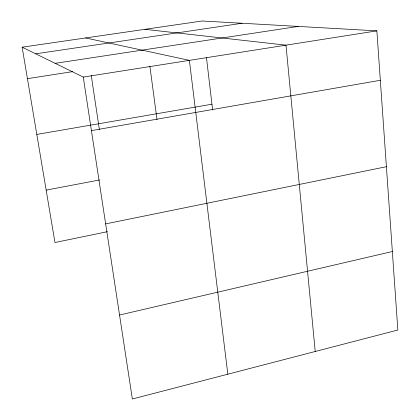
<?xml version="1.0" encoding="UTF-8"?>
<svg xmlns="http://www.w3.org/2000/svg" width="420" height="420" viewBox="0 0 420 420"><rect width="100%" height="100%" fill="white"/><g stroke="black" fill="none" stroke-linecap="round" stroke-linejoin="round"><path stroke-width="0.63" d="M119.548 315.026L392.348 251.522M107.452 231.683L54.968 242.508L22.145 47.192L202.157 21L376.866 30.86L397.856 330.015L132.352 399L83.26 77.065L22.145 47.192M105.651 223.897L386.395 166.709M46.158 190.108L99.65 179.954M91.423 130.604L380.331 80.278M36.803 134.426L211.953 104.213M83.26 77.065L376.866 30.86M27.431 78.656L72.776 71.615M55.172 63.336L298.237 26.423M35.705 53.823L242.104 23.252M144.947 29.326L285.989 45.16L315.221 351.488M85.617 37.958L189.383 60.365L227.824 374.194M91.235 75.358L99.377 129.586M149.877 66.218L157.007 119.611M206.451 57.477L212.641 110.056"/></g></svg>
